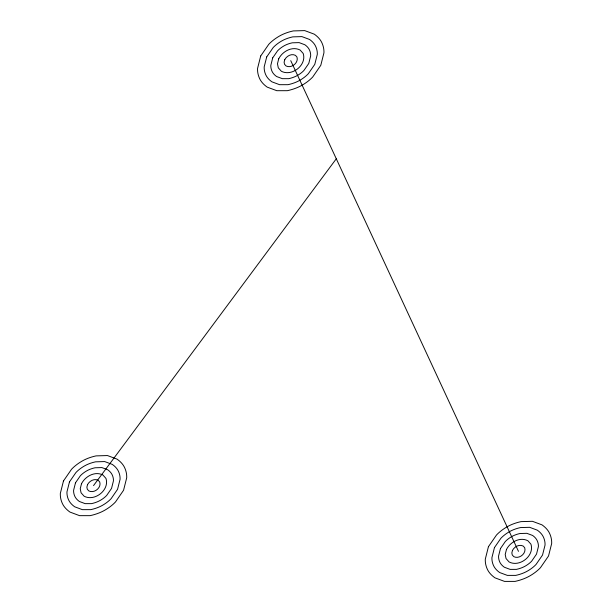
<?xml version="1.0" encoding="UTF-8"?>
<svg xmlns="http://www.w3.org/2000/svg" width="612" height="612" viewBox="0 0 612 612"><rect width="100%" height="100%" fill="white"/><g stroke="black" fill="none" stroke-linecap="round" stroke-linejoin="round"><path stroke-width="0.92" d="M93.521 485.607L336.294 158.783M290.746 60.649L518.479 551.351M63.472 480.963L60.336 493.41A61.575 35.55 0 0 0 62.409 503.569A39.313 22.698 0 0 0 69.982 512.083L79.575 515.656L90.109 515.656A41.746 24.105 0 0 0 104.904 510.148A61.575 35.55 0 0 0 115.507 501.939L123.57 490.258L126.699 477.811A61.575 35.55 0 0 0 124.626 467.644A39.313 22.698 0 0 0 117.06 459.13L107.467 455.558L96.061 455.886A39.313 22.698 0 0 0 82.13 461.073A61.575 35.55 0 0 0 71.535 469.274L63.472 480.963M69.477 481.889L66.968 491.849A49.258 28.443 0 0 0 68.628 499.981A31.449 18.161 0 0 0 74.687 506.79L82.36 509.651L90.79 509.643A33.4 19.278 0 0 0 102.625 505.237A49.258 28.443 0 0 0 111.109 498.673L117.558 489.325L120.067 479.372A49.258 28.443 0 0 0 118.407 471.24A31.449 18.161 0 0 0 112.348 464.432L104.675 461.57L95.556 461.831A31.449 18.161 0 0 0 84.41 465.984A49.258 28.443 0 0 0 75.926 472.541L69.477 481.889M75.49 482.822L73.608 490.288A36.942 21.328 0 0 0 74.855 496.386A23.593 13.617 0 0 0 79.392 501.496L85.152 503.638L91.479 503.638A25.046 14.458 0 0 0 100.353 500.333A36.942 21.328 0 0 0 106.71 495.406L111.545 488.399L113.427 480.933A36.942 21.328 0 0 0 112.187 474.836A23.593 13.617 0 0 0 107.643 469.725L101.883 467.583L95.044 467.775A23.593 13.617 0 0 0 86.682 470.888A36.942 21.328 0 0 0 80.325 475.807L75.49 482.822M81.495 483.748L80.241 488.728L81.075 492.79L84.104 496.202C94.653 501.825 109.778 490.013 105.96 478.423L102.931 475.019C94.998 470.888 85.236 476.312 81.495 483.748M87.508 484.681L86.881 487.167L87.294 489.202L88.809 490.908C94.087 493.716 101.646 487.81 99.741 482.019L98.226 480.313C94.256 478.247 89.375 480.963 87.508 484.681M260.697 55.998L257.56 68.445A61.575 35.55 0 0 0 259.633 78.611A39.313 22.698 0 0 0 267.207 87.126L276.8 90.698L287.342 90.691A41.746 24.105 0 0 0 302.129 85.183A61.575 35.55 0 0 0 312.732 76.982L320.795 65.3L323.932 52.854A61.575 35.55 0 0 0 321.851 42.687A39.313 22.698 0 0 0 314.285 34.173L304.692 30.6L293.286 30.929A39.313 22.698 0 0 0 279.355 36.116A61.575 35.55 0 0 0 268.76 44.316L260.697 55.998M266.702 56.931L264.193 66.884A49.258 28.443 0 0 0 265.86 75.016A31.449 18.161 0 0 0 271.912 81.832L279.585 84.686L288.022 84.686A33.4 19.278 0 0 0 299.857 80.279A49.258 28.443 0 0 0 308.333 73.715L314.782 64.367L317.291 54.414A49.258 28.443 0 0 0 315.631 46.282A31.449 18.161 0 0 0 309.573 39.466L301.9 36.613L292.781 36.873A31.449 18.161 0 0 0 281.635 41.019A49.258 28.443 0 0 0 273.159 47.583L266.702 56.931M272.715 57.857L270.833 65.331A36.942 21.328 0 0 0 272.08 71.428A23.593 13.617 0 0 0 276.624 76.538L282.377 78.68L288.703 78.673A25.046 14.458 0 0 0 297.577 75.368A36.942 21.328 0 0 0 303.935 70.449L308.777 63.441L310.659 55.967A36.942 21.328 0 0 0 309.412 49.87A23.593 13.617 0 0 0 304.868 44.76L299.115 42.618L292.268 42.817A23.593 13.617 0 0 0 283.914 45.931A36.942 21.328 0 0 0 277.55 50.85L272.715 57.857M278.728 58.79L277.473 63.77L278.299 67.833L281.329 71.237C291.878 76.86 307.002 65.048 303.185 53.466L300.163 50.062C292.222 45.931 282.469 51.354 278.728 58.79M284.733 59.716L284.106 62.21L284.519 64.245L286.034 65.943C291.312 68.758 298.878 62.852 296.965 57.054L295.451 55.355C291.488 53.29 286.607 55.998 284.733 59.716M488.43 546.7L485.301 559.146A61.575 35.55 0 0 0 487.374 569.313A39.313 22.698 0 0 0 494.94 577.827L504.533 581.4L515.074 581.392A41.746 24.105 0 0 0 529.87 575.884A61.575 35.55 0 0 0 540.465 567.684L548.528 556.002L551.664 543.555A61.575 35.55 0 0 0 549.591 533.389A39.313 22.698 0 0 0 542.018 524.874L532.425 521.302L521.026 521.631A39.313 22.698 0 0 0 507.096 526.817A61.575 35.55 0 0 0 496.493 535.018L488.43 546.7M494.442 547.633L491.933 557.586A49.258 28.443 0 0 0 493.593 565.717A31.449 18.161 0 0 0 499.652 572.534L507.325 575.387L515.755 575.387A33.4 19.278 0 0 0 527.59 570.981A49.258 28.443 0 0 0 536.074 564.417L542.523 555.069L545.032 545.116A49.258 28.443 0 0 0 543.372 536.984A31.449 18.161 0 0 0 537.313 530.168L529.64 527.314L520.514 527.575A31.449 18.161 0 0 0 509.375 531.721A49.258 28.443 0 0 0 500.891 538.285L494.442 547.633M500.455 548.559L498.573 556.033A36.942 21.328 0 0 0 499.813 562.13A23.593 13.617 0 0 0 504.357 567.24L510.117 569.382L516.436 569.374A25.046 14.458 0 0 0 525.318 566.069A36.942 21.328 0 0 0 531.675 561.15L536.51 554.143L538.392 546.669A36.942 21.328 0 0 0 537.145 540.572A23.593 13.617 0 0 0 532.608 535.462L526.848 533.32L520.009 533.519A23.593 13.617 0 0 0 511.647 536.632A36.942 21.328 0 0 0 505.29 541.551L500.455 548.559M506.461 549.492L505.206 554.472L506.04 558.534L509.069 561.938C519.611 567.561 534.743 555.75 530.925 544.167L527.896 540.763C519.963 536.632 510.201 542.056 506.461 549.492M512.473 550.418L511.846 552.911L512.259 554.946L513.774 556.645C519.045 559.46 526.611 553.554 524.706 547.755L523.191 546.057C519.221 543.991 514.34 546.7 512.473 550.418"/></g></svg>
